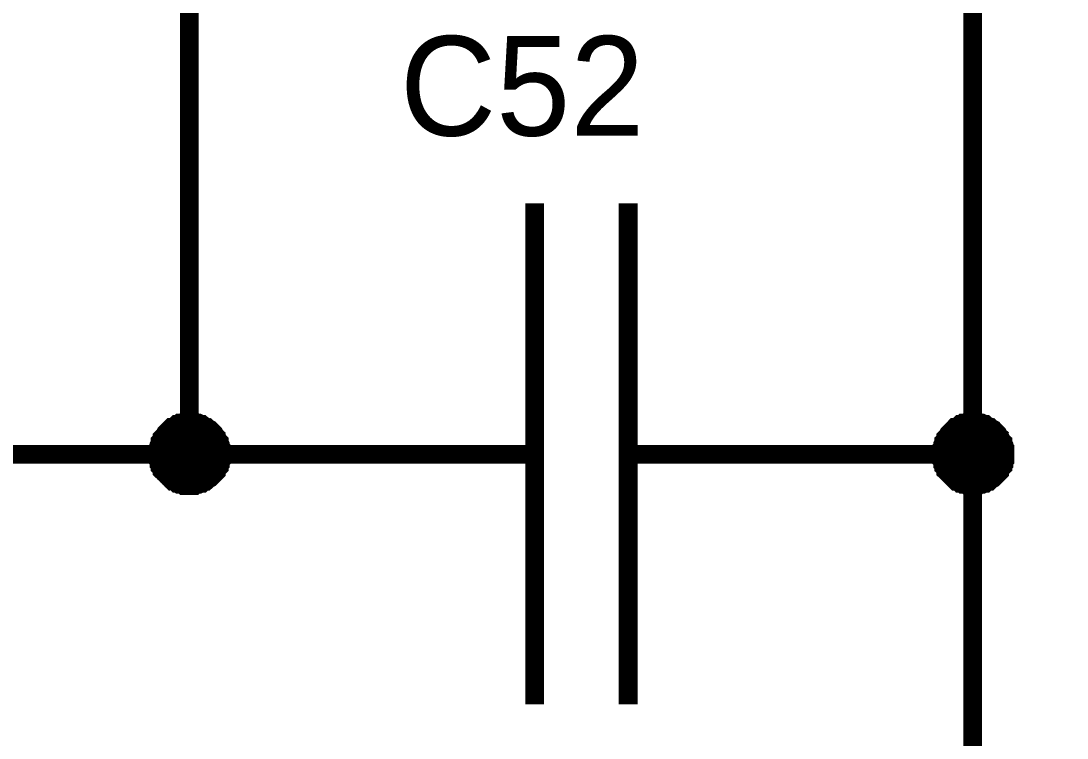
# Model space of a CAD drawing. Header units: millimetres. Extents: x 0 to 420, y 0 to 297.
# Drawn here: x 214.81 to 231.5, y 137.96 to 149.4 of the extents above; entities that cross this region are included whole.
import ezdxf

# ---------------------------------------------------------------- set-up
doc = ezdxf.new("R2010")
doc.units = ezdxf.units.MM
doc.layers.add('Sheet', color=255, linetype='Continuous')

msp = doc.modelspace()

# ---------------------------------------------------------------- linework, layer by layer
at = {"layer": 'Sheet'}
for points, const_width in [([(200.02, 142.489), (217.498, 142.489), (217.498, 157.491), (212.499, 157.491)], 0.3), ([(232.493, 154.991), (229.994, 154.991), (229.994, 142.489), (227.494, 142.489)], 0.3), ([(223.009, 138.498), (223.009, 146.496)], 0.3), ([(224.499, 138.498), (224.499, 146.496)], 0.3), ([(217.001, 142.489), (217.001, 142.522), (217.001, 142.539), (217.001, 142.572), (217.018, 142.588), (217.018, 142.622), (217.018, 142.638), (217.034, 142.671), (217.034, 142.688), (217.051, 142.704), (217.067, 142.738), (217.067, 142.754), (217.084, 142.771), (217.1, 142.787), (217.117, 142.82), (217.134, 142.837), (217.15, 142.853), (217.167, 142.87), (217.183, 142.887), (217.2, 142.903), (217.216, 142.92), (217.233, 142.92), (217.266, 142.936), (217.282, 142.953), (217.299, 142.969), (217.332, 142.969), (217.349, 142.986), (217.365, 142.986), (217.398, 142.986), (217.415, 143.002), (217.448, 143.002), (217.465, 143.002), (217.498, 143.002)], 0.3), ([(217.001, 142.489), (217.001, 142.522), (217.001, 142.539), (217.001, 142.572), (217.018, 142.588), (217.018, 142.622), (217.018, 142.638), (217.034, 142.671), (217.034, 142.688), (217.051, 142.704), (217.067, 142.738), (217.067, 142.754), (217.084, 142.771), (217.1, 142.787), (217.117, 142.82), (217.134, 142.837), (217.15, 142.853), (217.167, 142.87), (217.183, 142.887), (217.2, 142.903), (217.216, 142.92), (217.233, 142.92), (217.266, 142.936), (217.282, 142.953), (217.299, 142.969), (217.332, 142.969), (217.349, 142.986), (217.365, 142.986), (217.398, 142.986), (217.415, 143.002), (217.448, 143.002), (217.465, 143.002), (217.498, 143.002)], 0.3), ([(217.001, 142.489), (217.001, 142.522), (217.001, 142.539), (217.001, 142.572), (217.018, 142.588), (217.018, 142.622), (217.018, 142.638), (217.034, 142.671), (217.034, 142.688), (217.051, 142.704), (217.067, 142.738), (217.067, 142.754), (217.084, 142.771), (217.1, 142.787), (217.117, 142.82), (217.134, 142.837), (217.15, 142.853), (217.167, 142.87), (217.183, 142.887), (217.2, 142.903), (217.216, 142.92), (217.233, 142.92), (217.266, 142.936), (217.282, 142.953), (217.299, 142.969), (217.332, 142.969), (217.349, 142.986), (217.365, 142.986), (217.398, 142.986), (217.415, 143.002), (217.448, 143.002), (217.465, 143.002), (217.498, 143.002)], 0.3), ([(217.001, 142.489), (217.001, 142.522), (217.001, 142.539), (217.001, 142.572), (217.018, 142.588), (217.018, 142.622), (217.018, 142.638), (217.034, 142.671), (217.034, 142.688), (217.051, 142.704), (217.067, 142.738), (217.067, 142.754), (217.084, 142.771), (217.1, 142.787), (217.117, 142.82), (217.134, 142.837), (217.15, 142.853), (217.167, 142.87), (217.183, 142.887), (217.2, 142.903), (217.216, 142.92), (217.233, 142.92), (217.266, 142.936), (217.282, 142.953), (217.299, 142.969), (217.332, 142.969), (217.349, 142.986), (217.365, 142.986), (217.398, 142.986), (217.415, 143.002), (217.448, 143.002), (217.465, 143.002), (217.498, 143.002)], 0.3), ([(217.001, 142.489), (217.001, 142.522), (217.001, 142.539), (217.001, 142.572), (217.018, 142.588), (217.018, 142.622), (217.018, 142.638), (217.034, 142.671), (217.034, 142.688), (217.051, 142.704), (217.067, 142.738), (217.067, 142.754), (217.084, 142.771), (217.1, 142.787), (217.117, 142.82), (217.134, 142.837), (217.15, 142.853), (217.167, 142.87), (217.183, 142.887), (217.2, 142.903), (217.216, 142.92), (217.233, 142.92), (217.266, 142.936), (217.282, 142.953), (217.299, 142.969), (217.332, 142.969), (217.349, 142.986), (217.365, 142.986), (217.398, 142.986), (217.415, 143.002), (217.448, 143.002), (217.465, 143.002), (217.498, 143.002)], 0.0991), ([(217.001, 142.489), (217.001, 142.522), (217.001, 142.539), (217.001, 142.572), (217.018, 142.588), (217.018, 142.622), (217.018, 142.638), (217.034, 142.671), (217.034, 142.688), (217.051, 142.704), (217.067, 142.738), (217.067, 142.754), (217.084, 142.771), (217.1, 142.787), (217.117, 142.82), (217.134, 142.837), (217.15, 142.853), (217.167, 142.87), (217.183, 142.887), (217.2, 142.903), (217.216, 142.92), (217.233, 142.92), (217.266, 142.936), (217.282, 142.953), (217.299, 142.969), (217.332, 142.969), (217.349, 142.986), (217.365, 142.986), (217.398, 142.986), (217.415, 143.002), (217.448, 143.002), (217.465, 143.002), (217.498, 143.002)], 0.0991), ([(217.001, 142.489), (217.001, 142.522), (217.001, 142.539), (217.001, 142.572), (217.018, 142.588), (217.018, 142.622), (217.018, 142.638), (217.034, 142.671), (217.034, 142.688), (217.051, 142.704), (217.067, 142.738), (217.067, 142.754), (217.084, 142.771), (217.1, 142.787), (217.117, 142.82), (217.134, 142.837), (217.15, 142.853), (217.167, 142.87), (217.183, 142.887), (217.2, 142.903), (217.216, 142.92), (217.233, 142.92), (217.266, 142.936), (217.282, 142.953), (217.299, 142.969), (217.332, 142.969), (217.349, 142.986), (217.365, 142.986), (217.398, 142.986), (217.415, 143.002), (217.448, 143.002), (217.465, 143.002), (217.498, 143.002)], 0.0991), ([(217.001, 142.489), (217.001, 142.522), (217.001, 142.539), (217.001, 142.572), (217.018, 142.588), (217.018, 142.622), (217.018, 142.638), (217.034, 142.671), (217.034, 142.688), (217.051, 142.704), (217.067, 142.738), (217.067, 142.754), (217.084, 142.771), (217.1, 142.787), (217.117, 142.82), (217.134, 142.837), (217.15, 142.853), (217.167, 142.87), (217.183, 142.887), (217.2, 142.903), (217.216, 142.92), (217.233, 142.92), (217.266, 142.936), (217.282, 142.953), (217.299, 142.969), (217.332, 142.969), (217.349, 142.986), (217.365, 142.986), (217.398, 142.986), (217.415, 143.002), (217.448, 143.002), (217.465, 143.002), (217.498, 143.002)], 0.0991), ([(217.498, 143.002), (217.498, 143.002)], 0.3), ([(217.498, 143.002), (217.531, 143.002), (217.547, 143.002), (217.58, 143.002), (217.597, 142.986), (217.63, 142.986), (217.647, 142.986), (217.68, 142.969), (217.696, 142.969), (217.713, 142.953), (217.746, 142.936), (217.762, 142.92), (217.779, 142.92), (217.796, 142.903), (217.829, 142.887), (217.845, 142.87), (217.862, 142.853), (217.878, 142.837), (217.895, 142.82), (217.911, 142.787), (217.928, 142.771), (217.928, 142.754), (217.945, 142.738), (217.961, 142.704), (217.978, 142.688), (217.978, 142.671), (217.994, 142.638), (217.994, 142.622), (217.994, 142.588), (218.011, 142.572), (218.011, 142.539), (218.011, 142.522), (218.011, 142.489)], 0.3), ([(217.498, 143.002), (217.498, 143.002)], 0.3), ([(217.498, 143.002), (217.531, 143.002), (217.547, 143.002), (217.58, 143.002), (217.597, 142.986), (217.63, 142.986), (217.647, 142.986), (217.68, 142.969), (217.696, 142.969), (217.713, 142.953), (217.746, 142.936), (217.762, 142.92), (217.779, 142.92), (217.796, 142.903), (217.829, 142.887), (217.845, 142.87), (217.862, 142.853), (217.878, 142.837), (217.895, 142.82), (217.911, 142.787), (217.928, 142.771), (217.928, 142.754), (217.945, 142.738), (217.961, 142.704), (217.978, 142.688), (217.978, 142.671), (217.994, 142.638), (217.994, 142.622), (217.994, 142.588), (218.011, 142.572), (218.011, 142.539), (218.011, 142.522), (218.011, 142.489)], 0.3), ([(217.498, 143.002), (217.498, 143.002)], 0.3), ([(217.498, 143.002), (217.531, 143.002), (217.547, 143.002), (217.58, 143.002), (217.597, 142.986), (217.63, 142.986), (217.647, 142.986), (217.68, 142.969), (217.696, 142.969), (217.713, 142.953), (217.746, 142.936), (217.762, 142.92), (217.779, 142.92), (217.796, 142.903), (217.829, 142.887), (217.845, 142.87), (217.862, 142.853), (217.878, 142.837), (217.895, 142.82), (217.911, 142.787), (217.928, 142.771), (217.928, 142.754), (217.945, 142.738), (217.961, 142.704), (217.978, 142.688), (217.978, 142.671), (217.994, 142.638), (217.994, 142.622), (217.994, 142.588), (218.011, 142.572), (218.011, 142.539), (218.011, 142.522), (218.011, 142.489)], 0.3), ([(217.498, 143.002), (217.498, 143.002)], 0.3), ([(217.498, 143.002), (217.531, 143.002), (217.547, 143.002), (217.58, 143.002), (217.597, 142.986), (217.63, 142.986), (217.647, 142.986), (217.68, 142.969), (217.696, 142.969), (217.713, 142.953), (217.746, 142.936), (217.762, 142.92), (217.779, 142.92), (217.796, 142.903), (217.829, 142.887), (217.845, 142.87), (217.862, 142.853), (217.878, 142.837), (217.895, 142.82), (217.911, 142.787), (217.928, 142.771), (217.928, 142.754), (217.945, 142.738), (217.961, 142.704), (217.978, 142.688), (217.978, 142.671), (217.994, 142.638), (217.994, 142.622), (217.994, 142.588), (218.011, 142.572), (218.011, 142.539), (218.011, 142.522), (218.011, 142.489)], 0.3), ([(217.498, 143.002), (217.498, 143.002)], 0.0991), ([(217.498, 143.002), (217.531, 143.002), (217.547, 143.002), (217.58, 143.002), (217.597, 142.986), (217.63, 142.986), (217.647, 142.986), (217.68, 142.969), (217.696, 142.969), (217.713, 142.953), (217.746, 142.936), (217.762, 142.92), (217.779, 142.92), (217.796, 142.903), (217.829, 142.887), (217.845, 142.87), (217.862, 142.853), (217.878, 142.837), (217.895, 142.82), (217.911, 142.787), (217.928, 142.771), (217.928, 142.754), (217.945, 142.738), (217.961, 142.704), (217.978, 142.688), (217.978, 142.671), (217.994, 142.638), (217.994, 142.622), (217.994, 142.588), (218.011, 142.572), (218.011, 142.539), (218.011, 142.522), (218.011, 142.489)], 0.0991), ([(217.498, 143.002), (217.498, 143.002)], 0.0991), ([(217.498, 143.002), (217.531, 143.002), (217.547, 143.002), (217.58, 143.002), (217.597, 142.986), (217.63, 142.986), (217.647, 142.986), (217.68, 142.969), (217.696, 142.969), (217.713, 142.953), (217.746, 142.936), (217.762, 142.92), (217.779, 142.92), (217.796, 142.903), (217.829, 142.887), (217.845, 142.87), (217.862, 142.853), (217.878, 142.837), (217.895, 142.82), (217.911, 142.787), (217.928, 142.771), (217.928, 142.754), (217.945, 142.738), (217.961, 142.704), (217.978, 142.688), (217.978, 142.671), (217.994, 142.638), (217.994, 142.622), (217.994, 142.588), (218.011, 142.572), (218.011, 142.539), (218.011, 142.522), (218.011, 142.489)], 0.0991), ([(217.498, 143.002), (217.498, 143.002)], 0.0991), ([(217.498, 143.002), (217.531, 143.002), (217.547, 143.002), (217.58, 143.002), (217.597, 142.986), (217.63, 142.986), (217.647, 142.986), (217.68, 142.969), (217.696, 142.969), (217.713, 142.953), (217.746, 142.936), (217.762, 142.92), (217.779, 142.92), (217.796, 142.903), (217.829, 142.887), (217.845, 142.87), (217.862, 142.853), (217.878, 142.837), (217.895, 142.82), (217.911, 142.787), (217.928, 142.771), (217.928, 142.754), (217.945, 142.738), (217.961, 142.704), (217.978, 142.688), (217.978, 142.671), (217.994, 142.638), (217.994, 142.622), (217.994, 142.588), (218.011, 142.572), (218.011, 142.539), (218.011, 142.522), (218.011, 142.489)], 0.0991), ([(217.498, 143.002), (217.498, 143.002)], 0.0991), ([(217.498, 143.002), (217.531, 143.002), (217.547, 143.002), (217.58, 143.002), (217.597, 142.986), (217.63, 142.986), (217.647, 142.986), (217.68, 142.969), (217.696, 142.969), (217.713, 142.953), (217.746, 142.936), (217.762, 142.92), (217.779, 142.92), (217.796, 142.903), (217.829, 142.887), (217.845, 142.87), (217.862, 142.853), (217.878, 142.837), (217.895, 142.82), (217.911, 142.787), (217.928, 142.771), (217.928, 142.754), (217.945, 142.738), (217.961, 142.704), (217.978, 142.688), (217.978, 142.671), (217.994, 142.638), (217.994, 142.622), (217.994, 142.588), (218.011, 142.572), (218.011, 142.539), (218.011, 142.522), (218.011, 142.489)], 0.0991), ([(229.497, 142.489), (229.497, 142.522), (229.497, 142.539), (229.497, 142.572), (229.514, 142.588), (229.514, 142.622), (229.514, 142.638), (229.53, 142.671), (229.53, 142.688), (229.547, 142.704), (229.563, 142.738), (229.563, 142.754), (229.58, 142.771), (229.596, 142.787), (229.613, 142.82), (229.63, 142.837), (229.646, 142.853), (229.663, 142.87), (229.679, 142.887), (229.696, 142.903), (229.712, 142.92), (229.729, 142.92), (229.762, 142.936), (229.779, 142.953), (229.795, 142.969), (229.828, 142.969), (229.845, 142.986), (229.861, 142.986), (229.894, 142.986), (229.911, 143.002), (229.944, 143.002), (229.961, 143.002), (229.994, 143.002)], 0.3), ([(229.497, 142.489), (229.497, 142.522), (229.497, 142.539), (229.497, 142.572), (229.514, 142.588), (229.514, 142.622), (229.514, 142.638), (229.53, 142.671), (229.53, 142.688), (229.547, 142.704), (229.563, 142.738), (229.563, 142.754), (229.58, 142.771), (229.596, 142.787), (229.613, 142.82), (229.63, 142.837), (229.646, 142.853), (229.663, 142.87), (229.679, 142.887), (229.696, 142.903), (229.712, 142.92), (229.729, 142.92), (229.762, 142.936), (229.779, 142.953), (229.795, 142.969), (229.828, 142.969), (229.845, 142.986), (229.861, 142.986), (229.894, 142.986), (229.911, 143.002), (229.944, 143.002), (229.961, 143.002), (229.994, 143.002)], 0.3), ([(229.497, 142.489), (229.497, 142.522), (229.497, 142.539), (229.497, 142.572), (229.514, 142.588), (229.514, 142.622), (229.514, 142.638), (229.53, 142.671), (229.53, 142.688), (229.547, 142.704), (229.563, 142.738), (229.563, 142.754), (229.58, 142.771), (229.596, 142.787), (229.613, 142.82), (229.63, 142.837), (229.646, 142.853), (229.663, 142.87), (229.679, 142.887), (229.696, 142.903), (229.712, 142.92), (229.729, 142.92), (229.762, 142.936), (229.779, 142.953), (229.795, 142.969), (229.828, 142.969), (229.845, 142.986), (229.861, 142.986), (229.894, 142.986), (229.911, 143.002), (229.944, 143.002), (229.961, 143.002), (229.994, 143.002)], 0.3), ([(229.497, 142.489), (229.497, 142.522), (229.497, 142.539), (229.497, 142.572), (229.514, 142.588), (229.514, 142.622), (229.514, 142.638), (229.53, 142.671), (229.53, 142.688), (229.547, 142.704), (229.563, 142.738), (229.563, 142.754), (229.58, 142.771), (229.596, 142.787), (229.613, 142.82), (229.63, 142.837), (229.646, 142.853), (229.663, 142.87), (229.679, 142.887), (229.696, 142.903), (229.712, 142.92), (229.729, 142.92), (229.762, 142.936), (229.779, 142.953), (229.795, 142.969), (229.828, 142.969), (229.845, 142.986), (229.861, 142.986), (229.894, 142.986), (229.911, 143.002), (229.944, 143.002), (229.961, 143.002), (229.994, 143.002)], 0.3), ([(229.497, 142.489), (229.497, 142.522), (229.497, 142.539), (229.497, 142.572), (229.514, 142.588), (229.514, 142.622), (229.514, 142.638), (229.53, 142.671), (229.53, 142.688), (229.547, 142.704), (229.563, 142.738), (229.563, 142.754), (229.58, 142.771), (229.596, 142.787), (229.613, 142.82), (229.63, 142.837), (229.646, 142.853), (229.663, 142.87), (229.679, 142.887), (229.696, 142.903), (229.712, 142.92), (229.729, 142.92), (229.762, 142.936), (229.779, 142.953), (229.795, 142.969), (229.828, 142.969), (229.845, 142.986), (229.861, 142.986), (229.894, 142.986), (229.911, 143.002), (229.944, 143.002), (229.961, 143.002), (229.994, 143.002)], 0.0991), ([(229.497, 142.489), (229.497, 142.522), (229.497, 142.539), (229.497, 142.572), (229.514, 142.588), (229.514, 142.622), (229.514, 142.638), (229.53, 142.671), (229.53, 142.688), (229.547, 142.704), (229.563, 142.738), (229.563, 142.754), (229.58, 142.771), (229.596, 142.787), (229.613, 142.82), (229.63, 142.837), (229.646, 142.853), (229.663, 142.87), (229.679, 142.887), (229.696, 142.903), (229.712, 142.92), (229.729, 142.92), (229.762, 142.936), (229.779, 142.953), (229.795, 142.969), (229.828, 142.969), (229.845, 142.986), (229.861, 142.986), (229.894, 142.986), (229.911, 143.002), (229.944, 143.002), (229.961, 143.002), (229.994, 143.002)], 0.0991), ([(229.497, 142.489), (229.497, 142.522), (229.497, 142.539), (229.497, 142.572), (229.514, 142.588), (229.514, 142.622), (229.514, 142.638), (229.53, 142.671), (229.53, 142.688), (229.547, 142.704), (229.563, 142.738), (229.563, 142.754), (229.58, 142.771), (229.596, 142.787), (229.613, 142.82), (229.63, 142.837), (229.646, 142.853), (229.663, 142.87), (229.679, 142.887), (229.696, 142.903), (229.712, 142.92), (229.729, 142.92), (229.762, 142.936), (229.779, 142.953), (229.795, 142.969), (229.828, 142.969), (229.845, 142.986), (229.861, 142.986), (229.894, 142.986), (229.911, 143.002), (229.944, 143.002), (229.961, 143.002), (229.994, 143.002)], 0.0991), ([(229.497, 142.489), (229.497, 142.522), (229.497, 142.539), (229.497, 142.572), (229.514, 142.588), (229.514, 142.622), (229.514, 142.638), (229.53, 142.671), (229.53, 142.688), (229.547, 142.704), (229.563, 142.738), (229.563, 142.754), (229.58, 142.771), (229.596, 142.787), (229.613, 142.82), (229.63, 142.837), (229.646, 142.853), (229.663, 142.87), (229.679, 142.887), (229.696, 142.903), (229.712, 142.92), (229.729, 142.92), (229.762, 142.936), (229.779, 142.953), (229.795, 142.969), (229.828, 142.969), (229.845, 142.986), (229.861, 142.986), (229.894, 142.986), (229.911, 143.002), (229.944, 143.002), (229.961, 143.002), (229.994, 143.002)], 0.0991), ([(229.994, 143.002), (229.994, 143.002)], 0.3), ([(229.994, 143.002), (230.027, 143.002), (230.043, 143.002), (230.076, 143.002), (230.093, 142.986), (230.126, 142.986), (230.143, 142.986), (230.176, 142.969), (230.192, 142.969), (230.209, 142.953), (230.242, 142.936), (230.259, 142.92), (230.275, 142.92), (230.292, 142.903), (230.325, 142.887), (230.341, 142.87), (230.358, 142.853), (230.374, 142.837), (230.391, 142.82), (230.407, 142.787), (230.424, 142.771), (230.424, 142.754), (230.441, 142.738), (230.457, 142.704), (230.474, 142.688), (230.474, 142.671), (230.49, 142.638), (230.49, 142.622), (230.49, 142.588), (230.507, 142.572), (230.507, 142.539), (230.507, 142.522), (230.507, 142.489)], 0.3), ([(229.994, 143.002), (229.994, 143.002)], 0.3), ([(229.994, 143.002), (230.027, 143.002), (230.043, 143.002), (230.076, 143.002), (230.093, 142.986), (230.126, 142.986), (230.143, 142.986), (230.176, 142.969), (230.192, 142.969), (230.209, 142.953), (230.242, 142.936), (230.259, 142.92), (230.275, 142.92), (230.292, 142.903), (230.325, 142.887), (230.341, 142.87), (230.358, 142.853), (230.374, 142.837), (230.391, 142.82), (230.407, 142.787), (230.424, 142.771), (230.424, 142.754), (230.441, 142.738), (230.457, 142.704), (230.474, 142.688), (230.474, 142.671), (230.49, 142.638), (230.49, 142.622), (230.49, 142.588), (230.507, 142.572), (230.507, 142.539), (230.507, 142.522), (230.507, 142.489)], 0.3), ([(229.994, 143.002), (229.994, 143.002)], 0.3), ([(229.994, 143.002), (230.027, 143.002), (230.043, 143.002), (230.076, 143.002), (230.093, 142.986), (230.126, 142.986), (230.143, 142.986), (230.176, 142.969), (230.192, 142.969), (230.209, 142.953), (230.242, 142.936), (230.259, 142.92), (230.275, 142.92), (230.292, 142.903), (230.325, 142.887), (230.341, 142.87), (230.358, 142.853), (230.374, 142.837), (230.391, 142.82), (230.407, 142.787), (230.424, 142.771), (230.424, 142.754), (230.441, 142.738), (230.457, 142.704), (230.474, 142.688), (230.474, 142.671), (230.49, 142.638), (230.49, 142.622), (230.49, 142.588), (230.507, 142.572), (230.507, 142.539), (230.507, 142.522), (230.507, 142.489)], 0.3), ([(229.994, 143.002), (229.994, 143.002)], 0.3), ([(229.994, 143.002), (230.027, 143.002), (230.043, 143.002), (230.076, 143.002), (230.093, 142.986), (230.126, 142.986), (230.143, 142.986), (230.176, 142.969), (230.192, 142.969), (230.209, 142.953), (230.242, 142.936), (230.259, 142.92), (230.275, 142.92), (230.292, 142.903), (230.325, 142.887), (230.341, 142.87), (230.358, 142.853), (230.374, 142.837), (230.391, 142.82), (230.407, 142.787), (230.424, 142.771), (230.424, 142.754), (230.441, 142.738), (230.457, 142.704), (230.474, 142.688), (230.474, 142.671), (230.49, 142.638), (230.49, 142.622), (230.49, 142.588), (230.507, 142.572), (230.507, 142.539), (230.507, 142.522), (230.507, 142.489)], 0.3), ([(229.994, 143.002), (229.994, 143.002)], 0.0991), ([(229.994, 143.002), (230.027, 143.002), (230.043, 143.002), (230.076, 143.002), (230.093, 142.986), (230.126, 142.986), (230.143, 142.986), (230.176, 142.969), (230.192, 142.969), (230.209, 142.953), (230.242, 142.936), (230.259, 142.92), (230.275, 142.92), (230.292, 142.903), (230.325, 142.887), (230.341, 142.87), (230.358, 142.853), (230.374, 142.837), (230.391, 142.82), (230.407, 142.787), (230.424, 142.771), (230.424, 142.754), (230.441, 142.738), (230.457, 142.704), (230.474, 142.688), (230.474, 142.671), (230.49, 142.638), (230.49, 142.622), (230.49, 142.588), (230.507, 142.572), (230.507, 142.539), (230.507, 142.522), (230.507, 142.489)], 0.0991), ([(229.994, 143.002), (229.994, 143.002)], 0.0991), ([(229.994, 143.002), (230.027, 143.002), (230.043, 143.002), (230.076, 143.002), (230.093, 142.986), (230.126, 142.986), (230.143, 142.986), (230.176, 142.969), (230.192, 142.969), (230.209, 142.953), (230.242, 142.936), (230.259, 142.92), (230.275, 142.92), (230.292, 142.903), (230.325, 142.887), (230.341, 142.87), (230.358, 142.853), (230.374, 142.837), (230.391, 142.82), (230.407, 142.787), (230.424, 142.771), (230.424, 142.754), (230.441, 142.738), (230.457, 142.704), (230.474, 142.688), (230.474, 142.671), (230.49, 142.638), (230.49, 142.622), (230.49, 142.588), (230.507, 142.572), (230.507, 142.539), (230.507, 142.522), (230.507, 142.489)], 0.0991), ([(229.994, 143.002), (229.994, 143.002)], 0.0991), ([(229.994, 143.002), (230.027, 143.002), (230.043, 143.002), (230.076, 143.002), (230.093, 142.986), (230.126, 142.986), (230.143, 142.986), (230.176, 142.969), (230.192, 142.969), (230.209, 142.953), (230.242, 142.936), (230.259, 142.92), (230.275, 142.92), (230.292, 142.903), (230.325, 142.887), (230.341, 142.87), (230.358, 142.853), (230.374, 142.837), (230.391, 142.82), (230.407, 142.787), (230.424, 142.771), (230.424, 142.754), (230.441, 142.738), (230.457, 142.704), (230.474, 142.688), (230.474, 142.671), (230.49, 142.638), (230.49, 142.622), (230.49, 142.588), (230.507, 142.572), (230.507, 142.539), (230.507, 142.522), (230.507, 142.489)], 0.0991), ([(229.994, 143.002), (229.994, 143.002)], 0.0991), ([(229.994, 143.002), (230.027, 143.002), (230.043, 143.002), (230.076, 143.002), (230.093, 142.986), (230.126, 142.986), (230.143, 142.986), (230.176, 142.969), (230.192, 142.969), (230.209, 142.953), (230.242, 142.936), (230.259, 142.92), (230.275, 142.92), (230.292, 142.903), (230.325, 142.887), (230.341, 142.87), (230.358, 142.853), (230.374, 142.837), (230.391, 142.82), (230.407, 142.787), (230.424, 142.771), (230.424, 142.754), (230.441, 142.738), (230.457, 142.704), (230.474, 142.688), (230.474, 142.671), (230.49, 142.638), (230.49, 142.622), (230.49, 142.588), (230.507, 142.572), (230.507, 142.539), (230.507, 142.522), (230.507, 142.489)], 0.0991), ([(217.498, 141.992), (217.465, 141.992), (217.448, 141.992), (217.415, 141.992), (217.398, 142.009), (217.365, 142.009), (217.349, 142.009), (217.332, 142.025), (217.299, 142.025), (217.282, 142.042), (217.266, 142.059), (217.233, 142.059), (217.216, 142.075), (217.2, 142.092), (217.183, 142.108), (217.167, 142.125), (217.15, 142.141), (217.134, 142.158), (217.117, 142.175), (217.1, 142.191), (217.084, 142.208), (217.067, 142.224), (217.067, 142.257), (217.051, 142.274), (217.034, 142.29), (217.034, 142.324), (217.018, 142.34), (217.018, 142.357), (217.018, 142.39), (217.001, 142.406), (217.001, 142.439), (217.001, 142.456), (217.001, 142.489)], 0.3), ([(217.001, 142.489), (217.001, 142.489)], 0.3), ([(217.498, 141.992), (217.465, 141.992), (217.448, 141.992), (217.415, 141.992), (217.398, 142.009), (217.365, 142.009), (217.349, 142.009), (217.332, 142.025), (217.299, 142.025), (217.282, 142.042), (217.266, 142.059), (217.233, 142.059), (217.216, 142.075), (217.2, 142.092), (217.183, 142.108), (217.167, 142.125), (217.15, 142.141), (217.134, 142.158), (217.117, 142.175), (217.1, 142.191), (217.084, 142.208), (217.067, 142.224), (217.067, 142.257), (217.051, 142.274), (217.034, 142.29), (217.034, 142.324), (217.018, 142.34), (217.018, 142.357), (217.018, 142.39), (217.001, 142.406), (217.001, 142.439), (217.001, 142.456), (217.001, 142.489)], 0.3), ([(217.001, 142.489), (217.001, 142.489)], 0.3), ([(217.498, 141.992), (217.465, 141.992), (217.448, 141.992), (217.415, 141.992), (217.398, 142.009), (217.365, 142.009), (217.349, 142.009), (217.332, 142.025), (217.299, 142.025), (217.282, 142.042), (217.266, 142.059), (217.233, 142.059), (217.216, 142.075), (217.2, 142.092), (217.183, 142.108), (217.167, 142.125), (217.15, 142.141), (217.134, 142.158), (217.117, 142.175), (217.1, 142.191), (217.084, 142.208), (217.067, 142.224), (217.067, 142.257), (217.051, 142.274), (217.034, 142.29), (217.034, 142.324), (217.018, 142.34), (217.018, 142.357), (217.018, 142.39), (217.001, 142.406), (217.001, 142.439), (217.001, 142.456), (217.001, 142.489)], 0.3), ([(217.001, 142.489), (217.001, 142.489)], 0.3), ([(217.498, 141.992), (217.465, 141.992), (217.448, 141.992), (217.415, 141.992), (217.398, 142.009), (217.365, 142.009), (217.349, 142.009), (217.332, 142.025), (217.299, 142.025), (217.282, 142.042), (217.266, 142.059), (217.233, 142.059), (217.216, 142.075), (217.2, 142.092), (217.183, 142.108), (217.167, 142.125), (217.15, 142.141), (217.134, 142.158), (217.117, 142.175), (217.1, 142.191), (217.084, 142.208), (217.067, 142.224), (217.067, 142.257), (217.051, 142.274), (217.034, 142.29), (217.034, 142.324), (217.018, 142.34), (217.018, 142.357), (217.018, 142.39), (217.001, 142.406), (217.001, 142.439), (217.001, 142.456), (217.001, 142.489)], 0.3), ([(217.001, 142.489), (217.001, 142.489)], 0.3), ([(217.498, 141.992), (217.465, 141.992), (217.448, 141.992), (217.415, 141.992), (217.398, 142.009), (217.365, 142.009), (217.349, 142.009), (217.332, 142.025), (217.299, 142.025), (217.282, 142.042), (217.266, 142.059), (217.233, 142.059), (217.216, 142.075), (217.2, 142.092), (217.183, 142.108), (217.167, 142.125), (217.15, 142.141), (217.134, 142.158), (217.117, 142.175), (217.1, 142.191), (217.084, 142.208), (217.067, 142.224), (217.067, 142.257), (217.051, 142.274), (217.034, 142.29), (217.034, 142.324), (217.018, 142.34), (217.018, 142.357), (217.018, 142.39), (217.001, 142.406), (217.001, 142.439), (217.001, 142.456), (217.001, 142.489)], 0.0991), ([(217.001, 142.489), (217.001, 142.489)], 0.0991), ([(217.498, 141.992), (217.465, 141.992), (217.448, 141.992), (217.415, 141.992), (217.398, 142.009), (217.365, 142.009), (217.349, 142.009), (217.332, 142.025), (217.299, 142.025), (217.282, 142.042), (217.266, 142.059), (217.233, 142.059), (217.216, 142.075), (217.2, 142.092), (217.183, 142.108), (217.167, 142.125), (217.15, 142.141), (217.134, 142.158), (217.117, 142.175), (217.1, 142.191), (217.084, 142.208), (217.067, 142.224), (217.067, 142.257), (217.051, 142.274), (217.034, 142.29), (217.034, 142.324), (217.018, 142.34), (217.018, 142.357), (217.018, 142.39), (217.001, 142.406), (217.001, 142.439), (217.001, 142.456), (217.001, 142.489)], 0.0991), ([(217.001, 142.489), (217.001, 142.489)], 0.0991), ([(217.498, 141.992), (217.465, 141.992), (217.448, 141.992), (217.415, 141.992), (217.398, 142.009), (217.365, 142.009), (217.349, 142.009), (217.332, 142.025), (217.299, 142.025), (217.282, 142.042), (217.266, 142.059), (217.233, 142.059), (217.216, 142.075), (217.2, 142.092), (217.183, 142.108), (217.167, 142.125), (217.15, 142.141), (217.134, 142.158), (217.117, 142.175), (217.1, 142.191), (217.084, 142.208), (217.067, 142.224), (217.067, 142.257), (217.051, 142.274), (217.034, 142.29), (217.034, 142.324), (217.018, 142.34), (217.018, 142.357), (217.018, 142.39), (217.001, 142.406), (217.001, 142.439), (217.001, 142.456), (217.001, 142.489)], 0.0991), ([(217.001, 142.489), (217.001, 142.489)], 0.0991), ([(217.498, 141.992), (217.465, 141.992), (217.448, 141.992), (217.415, 141.992), (217.398, 142.009), (217.365, 142.009), (217.349, 142.009), (217.332, 142.025), (217.299, 142.025), (217.282, 142.042), (217.266, 142.059), (217.233, 142.059), (217.216, 142.075), (217.2, 142.092), (217.183, 142.108), (217.167, 142.125), (217.15, 142.141), (217.134, 142.158), (217.117, 142.175), (217.1, 142.191), (217.084, 142.208), (217.067, 142.224), (217.067, 142.257), (217.051, 142.274), (217.034, 142.29), (217.034, 142.324), (217.018, 142.34), (217.018, 142.357), (217.018, 142.39), (217.001, 142.406), (217.001, 142.439), (217.001, 142.456), (217.001, 142.489)], 0.0991), ([(217.001, 142.489), (217.001, 142.489)], 0.0991), ([(218.011, 142.489), (218.011, 142.456), (218.011, 142.439), (218.011, 142.406), (217.994, 142.39), (217.994, 142.357), (217.994, 142.34), (217.978, 142.324), (217.978, 142.29), (217.961, 142.274), (217.945, 142.257), (217.928, 142.224), (217.928, 142.208), (217.911, 142.191), (217.895, 142.175), (217.878, 142.158), (217.862, 142.141), (217.845, 142.125), (217.829, 142.108), (217.796, 142.092), (217.779, 142.075), (217.762, 142.059), (217.746, 142.059), (217.713, 142.042), (217.696, 142.025), (217.68, 142.025), (217.647, 142.009), (217.63, 142.009), (217.597, 142.009), (217.58, 141.992), (217.547, 141.992), (217.531, 141.992), (217.498, 141.992)], 0.3), ([(217.498, 142.489), (219.997, 142.489)], 0.3), ([(218.011, 142.489), (218.011, 142.456), (218.011, 142.439), (218.011, 142.406), (217.994, 142.39), (217.994, 142.357), (217.994, 142.34), (217.978, 142.324), (217.978, 142.29), (217.961, 142.274), (217.945, 142.257), (217.928, 142.224), (217.928, 142.208), (217.911, 142.191), (217.895, 142.175), (217.878, 142.158), (217.862, 142.141), (217.845, 142.125), (217.829, 142.108), (217.796, 142.092), (217.779, 142.075), (217.762, 142.059), (217.746, 142.059), (217.713, 142.042), (217.696, 142.025), (217.68, 142.025), (217.647, 142.009), (217.63, 142.009), (217.597, 142.009), (217.58, 141.992), (217.547, 141.992), (217.531, 141.992), (217.498, 141.992)], 0.3), ([(218.011, 142.489), (218.011, 142.456), (218.011, 142.439), (218.011, 142.406), (217.994, 142.39), (217.994, 142.357), (217.994, 142.34), (217.978, 142.324), (217.978, 142.29), (217.961, 142.274), (217.945, 142.257), (217.928, 142.224), (217.928, 142.208), (217.911, 142.191), (217.895, 142.175), (217.878, 142.158), (217.862, 142.141), (217.845, 142.125), (217.829, 142.108), (217.796, 142.092), (217.779, 142.075), (217.762, 142.059), (217.746, 142.059), (217.713, 142.042), (217.696, 142.025), (217.68, 142.025), (217.647, 142.009), (217.63, 142.009), (217.597, 142.009), (217.58, 141.992), (217.547, 141.992), (217.531, 141.992), (217.498, 141.992)], 0.3), ([(218.011, 142.489), (218.011, 142.456), (218.011, 142.439), (218.011, 142.406), (217.994, 142.39), (217.994, 142.357), (217.994, 142.34), (217.978, 142.324), (217.978, 142.29), (217.961, 142.274), (217.945, 142.257), (217.928, 142.224), (217.928, 142.208), (217.911, 142.191), (217.895, 142.175), (217.878, 142.158), (217.862, 142.141), (217.845, 142.125), (217.829, 142.108), (217.796, 142.092), (217.779, 142.075), (217.762, 142.059), (217.746, 142.059), (217.713, 142.042), (217.696, 142.025), (217.68, 142.025), (217.647, 142.009), (217.63, 142.009), (217.597, 142.009), (217.58, 141.992), (217.547, 141.992), (217.531, 141.992), (217.498, 141.992)], 0.3), ([(218.011, 142.489), (218.011, 142.456), (218.011, 142.439), (218.011, 142.406), (217.994, 142.39), (217.994, 142.357), (217.994, 142.34), (217.978, 142.324), (217.978, 142.29), (217.961, 142.274), (217.945, 142.257), (217.928, 142.224), (217.928, 142.208), (217.911, 142.191), (217.895, 142.175), (217.878, 142.158), (217.862, 142.141), (217.845, 142.125), (217.829, 142.108), (217.796, 142.092), (217.779, 142.075), (217.762, 142.059), (217.746, 142.059), (217.713, 142.042), (217.696, 142.025), (217.68, 142.025), (217.647, 142.009), (217.63, 142.009), (217.597, 142.009), (217.58, 141.992), (217.547, 141.992), (217.531, 141.992), (217.498, 141.992)], 0.0991), ([(218.011, 142.489), (218.011, 142.456), (218.011, 142.439), (218.011, 142.406), (217.994, 142.39), (217.994, 142.357), (217.994, 142.34), (217.978, 142.324), (217.978, 142.29), (217.961, 142.274), (217.945, 142.257), (217.928, 142.224), (217.928, 142.208), (217.911, 142.191), (217.895, 142.175), (217.878, 142.158), (217.862, 142.141), (217.845, 142.125), (217.829, 142.108), (217.796, 142.092), (217.779, 142.075), (217.762, 142.059), (217.746, 142.059), (217.713, 142.042), (217.696, 142.025), (217.68, 142.025), (217.647, 142.009), (217.63, 142.009), (217.597, 142.009), (217.58, 141.992), (217.547, 141.992), (217.531, 141.992), (217.498, 141.992)], 0.0991), ([(218.011, 142.489), (218.011, 142.456), (218.011, 142.439), (218.011, 142.406), (217.994, 142.39), (217.994, 142.357), (217.994, 142.34), (217.978, 142.324), (217.978, 142.29), (217.961, 142.274), (217.945, 142.257), (217.928, 142.224), (217.928, 142.208), (217.911, 142.191), (217.895, 142.175), (217.878, 142.158), (217.862, 142.141), (217.845, 142.125), (217.829, 142.108), (217.796, 142.092), (217.779, 142.075), (217.762, 142.059), (217.746, 142.059), (217.713, 142.042), (217.696, 142.025), (217.68, 142.025), (217.647, 142.009), (217.63, 142.009), (217.597, 142.009), (217.58, 141.992), (217.547, 141.992), (217.531, 141.992), (217.498, 141.992)], 0.0991), ([(218.011, 142.489), (218.011, 142.456), (218.011, 142.439), (218.011, 142.406), (217.994, 142.39), (217.994, 142.357), (217.994, 142.34), (217.978, 142.324), (217.978, 142.29), (217.961, 142.274), (217.945, 142.257), (217.928, 142.224), (217.928, 142.208), (217.911, 142.191), (217.895, 142.175), (217.878, 142.158), (217.862, 142.141), (217.845, 142.125), (217.829, 142.108), (217.796, 142.092), (217.779, 142.075), (217.762, 142.059), (217.746, 142.059), (217.713, 142.042), (217.696, 142.025), (217.68, 142.025), (217.647, 142.009), (217.63, 142.009), (217.597, 142.009), (217.58, 141.992), (217.547, 141.992), (217.531, 141.992), (217.498, 141.992)], 0.0991), ([(218.011, 142.489), (218.011, 142.489), (218.011, 142.489), (218.011, 142.489), (218.011, 142.489), (218.011, 142.489), (218.011, 142.489), (218.011, 142.489), (218.011, 142.489), (218.011, 142.489), (218.011, 142.489), (218.011, 142.489), (218.011, 142.489), (218.011, 142.489), (218.011, 142.489), (218.011, 142.489), (218.011, 142.489), (218.011, 142.489), (218.011, 142.489), (218.011, 142.489), (218.011, 142.489), (218.011, 142.489), (218.011, 142.489), (218.011, 142.489), (218.011, 142.489), (218.011, 142.489), (218.011, 142.489), (218.011, 142.489), (218.011, 142.489), (218.011, 142.489), (218.011, 142.489), (218.011, 142.489), (218.011, 142.489)], 0.3), ([(218.011, 142.489), (218.011, 142.489)], 0.3), ([(218.011, 142.489), (218.011, 142.489), (218.011, 142.489), (218.011, 142.489), (218.011, 142.489), (218.011, 142.489), (218.011, 142.489), (218.011, 142.489), (218.011, 142.489), (218.011, 142.489), (218.011, 142.489), (218.011, 142.489), (218.011, 142.489), (218.011, 142.489), (218.011, 142.489), (218.011, 142.489), (218.011, 142.489), (218.011, 142.489), (218.011, 142.489), (218.011, 142.489), (218.011, 142.489), (218.011, 142.489), (218.011, 142.489), (218.011, 142.489), (218.011, 142.489), (218.011, 142.489), (218.011, 142.489), (218.011, 142.489), (218.011, 142.489), (218.011, 142.489), (218.011, 142.489), (218.011, 142.489), (218.011, 142.489)], 0.3), ([(218.011, 142.489), (218.011, 142.489)], 0.3), ([(218.011, 142.489), (218.011, 142.489), (218.011, 142.489), (218.011, 142.489), (218.011, 142.489), (218.011, 142.489), (218.011, 142.489), (218.011, 142.489), (218.011, 142.489), (218.011, 142.489), (218.011, 142.489), (218.011, 142.489), (218.011, 142.489), (218.011, 142.489), (218.011, 142.489), (218.011, 142.489), (218.011, 142.489), (218.011, 142.489), (218.011, 142.489), (218.011, 142.489), (218.011, 142.489), (218.011, 142.489), (218.011, 142.489), (218.011, 142.489), (218.011, 142.489), (218.011, 142.489), (218.011, 142.489), (218.011, 142.489), (218.011, 142.489), (218.011, 142.489), (218.011, 142.489), (218.011, 142.489), (218.011, 142.489)], 0.3), ([(218.011, 142.489), (218.011, 142.489)], 0.3), ([(218.011, 142.489), (218.011, 142.489), (218.011, 142.489), (218.011, 142.489), (218.011, 142.489), (218.011, 142.489), (218.011, 142.489), (218.011, 142.489), (218.011, 142.489), (218.011, 142.489), (218.011, 142.489), (218.011, 142.489), (218.011, 142.489), (218.011, 142.489), (218.011, 142.489), (218.011, 142.489), (218.011, 142.489), (218.011, 142.489), (218.011, 142.489), (218.011, 142.489), (218.011, 142.489), (218.011, 142.489), (218.011, 142.489), (218.011, 142.489), (218.011, 142.489), (218.011, 142.489), (218.011, 142.489), (218.011, 142.489), (218.011, 142.489), (218.011, 142.489), (218.011, 142.489), (218.011, 142.489), (218.011, 142.489)], 0.3), ([(218.011, 142.489), (218.011, 142.489)], 0.3), ([(218.011, 142.489), (218.011, 142.489), (218.011, 142.489), (218.011, 142.489), (218.011, 142.489), (218.011, 142.489), (218.011, 142.489), (218.011, 142.489), (218.011, 142.489), (218.011, 142.489), (218.011, 142.489), (218.011, 142.489), (218.011, 142.489), (218.011, 142.489), (218.011, 142.489), (218.011, 142.489), (218.011, 142.489), (218.011, 142.489), (218.011, 142.489), (218.011, 142.489), (218.011, 142.489), (218.011, 142.489), (218.011, 142.489), (218.011, 142.489), (218.011, 142.489), (218.011, 142.489), (218.011, 142.489), (218.011, 142.489), (218.011, 142.489), (218.011, 142.489), (218.011, 142.489), (218.011, 142.489), (218.011, 142.489)], 0.0991), ([(218.011, 142.489), (218.011, 142.489)], 0.0991), ([(218.011, 142.489), (218.011, 142.489), (218.011, 142.489), (218.011, 142.489), (218.011, 142.489), (218.011, 142.489), (218.011, 142.489), (218.011, 142.489), (218.011, 142.489), (218.011, 142.489), (218.011, 142.489), (218.011, 142.489), (218.011, 142.489), (218.011, 142.489), (218.011, 142.489), (218.011, 142.489), (218.011, 142.489), (218.011, 142.489), (218.011, 142.489), (218.011, 142.489), (218.011, 142.489), (218.011, 142.489), (218.011, 142.489), (218.011, 142.489), (218.011, 142.489), (218.011, 142.489), (218.011, 142.489), (218.011, 142.489), (218.011, 142.489), (218.011, 142.489), (218.011, 142.489), (218.011, 142.489), (218.011, 142.489)], 0.0991), ([(218.011, 142.489), (218.011, 142.489)], 0.0991), ([(218.011, 142.489), (218.011, 142.489), (218.011, 142.489), (218.011, 142.489), (218.011, 142.489), (218.011, 142.489), (218.011, 142.489), (218.011, 142.489), (218.011, 142.489), (218.011, 142.489), (218.011, 142.489), (218.011, 142.489), (218.011, 142.489), (218.011, 142.489), (218.011, 142.489), (218.011, 142.489), (218.011, 142.489), (218.011, 142.489), (218.011, 142.489), (218.011, 142.489), (218.011, 142.489), (218.011, 142.489), (218.011, 142.489), (218.011, 142.489), (218.011, 142.489), (218.011, 142.489), (218.011, 142.489), (218.011, 142.489), (218.011, 142.489), (218.011, 142.489), (218.011, 142.489), (218.011, 142.489), (218.011, 142.489)], 0.0991), ([(218.011, 142.489), (218.011, 142.489)], 0.0991), ([(218.011, 142.489), (218.011, 142.489), (218.011, 142.489), (218.011, 142.489), (218.011, 142.489), (218.011, 142.489), (218.011, 142.489), (218.011, 142.489), (218.011, 142.489), (218.011, 142.489), (218.011, 142.489), (218.011, 142.489), (218.011, 142.489), (218.011, 142.489), (218.011, 142.489), (218.011, 142.489), (218.011, 142.489), (218.011, 142.489), (218.011, 142.489), (218.011, 142.489), (218.011, 142.489), (218.011, 142.489), (218.011, 142.489), (218.011, 142.489), (218.011, 142.489), (218.011, 142.489), (218.011, 142.489), (218.011, 142.489), (218.011, 142.489), (218.011, 142.489), (218.011, 142.489), (218.011, 142.489), (218.011, 142.489)], 0.0991), ([(218.011, 142.489), (218.011, 142.489)], 0.0991), ([(223.009, 142.489), (219.997, 142.489)], 0.3), ([(224.499, 142.489), (227.494, 142.489)], 0.3), ([(229.994, 141.992), (229.961, 141.992), (229.944, 141.992), (229.911, 141.992), (229.894, 142.009), (229.861, 142.009), (229.845, 142.009), (229.828, 142.025), (229.795, 142.025), (229.779, 142.042), (229.762, 142.059), (229.729, 142.059), (229.712, 142.075), (229.696, 142.092), (229.679, 142.108), (229.663, 142.125), (229.646, 142.141), (229.63, 142.158), (229.613, 142.175), (229.596, 142.191), (229.58, 142.208), (229.563, 142.224), (229.563, 142.257), (229.547, 142.274), (229.53, 142.29), (229.53, 142.324), (229.514, 142.34), (229.514, 142.357), (229.514, 142.39), (229.497, 142.406), (229.497, 142.439), (229.497, 142.456), (229.497, 142.489)], 0.3), ([(229.497, 142.489), (229.497, 142.489)], 0.3), ([(229.994, 141.992), (229.961, 141.992), (229.944, 141.992), (229.911, 141.992), (229.894, 142.009), (229.861, 142.009), (229.845, 142.009), (229.828, 142.025), (229.795, 142.025), (229.779, 142.042), (229.762, 142.059), (229.729, 142.059), (229.712, 142.075), (229.696, 142.092), (229.679, 142.108), (229.663, 142.125), (229.646, 142.141), (229.63, 142.158), (229.613, 142.175), (229.596, 142.191), (229.58, 142.208), (229.563, 142.224), (229.563, 142.257), (229.547, 142.274), (229.53, 142.29), (229.53, 142.324), (229.514, 142.34), (229.514, 142.357), (229.514, 142.39), (229.497, 142.406), (229.497, 142.439), (229.497, 142.456), (229.497, 142.489)], 0.3), ([(229.497, 142.489), (229.497, 142.489)], 0.3), ([(229.994, 141.992), (229.961, 141.992), (229.944, 141.992), (229.911, 141.992), (229.894, 142.009), (229.861, 142.009), (229.845, 142.009), (229.828, 142.025), (229.795, 142.025), (229.779, 142.042), (229.762, 142.059), (229.729, 142.059), (229.712, 142.075), (229.696, 142.092), (229.679, 142.108), (229.663, 142.125), (229.646, 142.141), (229.63, 142.158), (229.613, 142.175), (229.596, 142.191), (229.58, 142.208), (229.563, 142.224), (229.563, 142.257), (229.547, 142.274), (229.53, 142.29), (229.53, 142.324), (229.514, 142.34), (229.514, 142.357), (229.514, 142.39), (229.497, 142.406), (229.497, 142.439), (229.497, 142.456), (229.497, 142.489)], 0.3), ([(229.497, 142.489), (229.497, 142.489)], 0.3), ([(229.994, 141.992), (229.961, 141.992), (229.944, 141.992), (229.911, 141.992), (229.894, 142.009), (229.861, 142.009), (229.845, 142.009), (229.828, 142.025), (229.795, 142.025), (229.779, 142.042), (229.762, 142.059), (229.729, 142.059), (229.712, 142.075), (229.696, 142.092), (229.679, 142.108), (229.663, 142.125), (229.646, 142.141), (229.63, 142.158), (229.613, 142.175), (229.596, 142.191), (229.58, 142.208), (229.563, 142.224), (229.563, 142.257), (229.547, 142.274), (229.53, 142.29), (229.53, 142.324), (229.514, 142.34), (229.514, 142.357), (229.514, 142.39), (229.497, 142.406), (229.497, 142.439), (229.497, 142.456), (229.497, 142.489)], 0.3), ([(229.497, 142.489), (229.497, 142.489)], 0.3), ([(229.994, 141.992), (229.961, 141.992), (229.944, 141.992), (229.911, 141.992), (229.894, 142.009), (229.861, 142.009), (229.845, 142.009), (229.828, 142.025), (229.795, 142.025), (229.779, 142.042), (229.762, 142.059), (229.729, 142.059), (229.712, 142.075), (229.696, 142.092), (229.679, 142.108), (229.663, 142.125), (229.646, 142.141), (229.63, 142.158), (229.613, 142.175), (229.596, 142.191), (229.58, 142.208), (229.563, 142.224), (229.563, 142.257), (229.547, 142.274), (229.53, 142.29), (229.53, 142.324), (229.514, 142.34), (229.514, 142.357), (229.514, 142.39), (229.497, 142.406), (229.497, 142.439), (229.497, 142.456), (229.497, 142.489)], 0.0991), ([(229.497, 142.489), (229.497, 142.489)], 0.0991), ([(229.994, 141.992), (229.961, 141.992), (229.944, 141.992), (229.911, 141.992), (229.894, 142.009), (229.861, 142.009), (229.845, 142.009), (229.828, 142.025), (229.795, 142.025), (229.779, 142.042), (229.762, 142.059), (229.729, 142.059), (229.712, 142.075), (229.696, 142.092), (229.679, 142.108), (229.663, 142.125), (229.646, 142.141), (229.63, 142.158), (229.613, 142.175), (229.596, 142.191), (229.58, 142.208), (229.563, 142.224), (229.563, 142.257), (229.547, 142.274), (229.53, 142.29), (229.53, 142.324), (229.514, 142.34), (229.514, 142.357), (229.514, 142.39), (229.497, 142.406), (229.497, 142.439), (229.497, 142.456), (229.497, 142.489)], 0.0991), ([(229.497, 142.489), (229.497, 142.489)], 0.0991), ([(229.994, 141.992), (229.961, 141.992), (229.944, 141.992), (229.911, 141.992), (229.894, 142.009), (229.861, 142.009), (229.845, 142.009), (229.828, 142.025), (229.795, 142.025), (229.779, 142.042), (229.762, 142.059), (229.729, 142.059), (229.712, 142.075), (229.696, 142.092), (229.679, 142.108), (229.663, 142.125), (229.646, 142.141), (229.63, 142.158), (229.613, 142.175), (229.596, 142.191), (229.58, 142.208), (229.563, 142.224), (229.563, 142.257), (229.547, 142.274), (229.53, 142.29), (229.53, 142.324), (229.514, 142.34), (229.514, 142.357), (229.514, 142.39), (229.497, 142.406), (229.497, 142.439), (229.497, 142.456), (229.497, 142.489)], 0.0991), ([(229.497, 142.489), (229.497, 142.489)], 0.0991), ([(229.994, 141.992), (229.961, 141.992), (229.944, 141.992), (229.911, 141.992), (229.894, 142.009), (229.861, 142.009), (229.845, 142.009), (229.828, 142.025), (229.795, 142.025), (229.779, 142.042), (229.762, 142.059), (229.729, 142.059), (229.712, 142.075), (229.696, 142.092), (229.679, 142.108), (229.663, 142.125), (229.646, 142.141), (229.63, 142.158), (229.613, 142.175), (229.596, 142.191), (229.58, 142.208), (229.563, 142.224), (229.563, 142.257), (229.547, 142.274), (229.53, 142.29), (229.53, 142.324), (229.514, 142.34), (229.514, 142.357), (229.514, 142.39), (229.497, 142.406), (229.497, 142.439), (229.497, 142.456), (229.497, 142.489)], 0.0991), ([(229.497, 142.489), (229.497, 142.489)], 0.0991), ([(230.507, 142.489), (230.507, 142.456), (230.507, 142.439), (230.507, 142.406), (230.49, 142.39), (230.49, 142.357), (230.49, 142.34), (230.474, 142.324), (230.474, 142.29), (230.457, 142.274), (230.441, 142.257), (230.424, 142.224), (230.424, 142.208), (230.407, 142.191), (230.391, 142.175), (230.374, 142.158), (230.358, 142.141), (230.341, 142.125), (230.325, 142.108), (230.292, 142.092), (230.275, 142.075), (230.259, 142.059), (230.242, 142.059), (230.209, 142.042), (230.192, 142.025), (230.176, 142.025), (230.143, 142.009), (230.126, 142.009), (230.093, 142.009), (230.076, 141.992), (230.043, 141.992), (230.027, 141.992), (229.994, 141.992)], 0.3), ([(229.994, 142.489), (229.994, 127.487), (232.493, 127.487)], 0.3), ([(230.507, 142.489), (230.507, 142.456), (230.507, 142.439), (230.507, 142.406), (230.49, 142.39), (230.49, 142.357), (230.49, 142.34), (230.474, 142.324), (230.474, 142.29), (230.457, 142.274), (230.441, 142.257), (230.424, 142.224), (230.424, 142.208), (230.407, 142.191), (230.391, 142.175), (230.374, 142.158), (230.358, 142.141), (230.341, 142.125), (230.325, 142.108), (230.292, 142.092), (230.275, 142.075), (230.259, 142.059), (230.242, 142.059), (230.209, 142.042), (230.192, 142.025), (230.176, 142.025), (230.143, 142.009), (230.126, 142.009), (230.093, 142.009), (230.076, 141.992), (230.043, 141.992), (230.027, 141.992), (229.994, 141.992)], 0.3), ([(230.507, 142.489), (230.507, 142.456), (230.507, 142.439), (230.507, 142.406), (230.49, 142.39), (230.49, 142.357), (230.49, 142.34), (230.474, 142.324), (230.474, 142.29), (230.457, 142.274), (230.441, 142.257), (230.424, 142.224), (230.424, 142.208), (230.407, 142.191), (230.391, 142.175), (230.374, 142.158), (230.358, 142.141), (230.341, 142.125), (230.325, 142.108), (230.292, 142.092), (230.275, 142.075), (230.259, 142.059), (230.242, 142.059), (230.209, 142.042), (230.192, 142.025), (230.176, 142.025), (230.143, 142.009), (230.126, 142.009), (230.093, 142.009), (230.076, 141.992), (230.043, 141.992), (230.027, 141.992), (229.994, 141.992)], 0.3), ([(230.507, 142.489), (230.507, 142.456), (230.507, 142.439), (230.507, 142.406), (230.49, 142.39), (230.49, 142.357), (230.49, 142.34), (230.474, 142.324), (230.474, 142.29), (230.457, 142.274), (230.441, 142.257), (230.424, 142.224), (230.424, 142.208), (230.407, 142.191), (230.391, 142.175), (230.374, 142.158), (230.358, 142.141), (230.341, 142.125), (230.325, 142.108), (230.292, 142.092), (230.275, 142.075), (230.259, 142.059), (230.242, 142.059), (230.209, 142.042), (230.192, 142.025), (230.176, 142.025), (230.143, 142.009), (230.126, 142.009), (230.093, 142.009), (230.076, 141.992), (230.043, 141.992), (230.027, 141.992), (229.994, 141.992)], 0.3), ([(230.507, 142.489), (230.507, 142.456), (230.507, 142.439), (230.507, 142.406), (230.49, 142.39), (230.49, 142.357), (230.49, 142.34), (230.474, 142.324), (230.474, 142.29), (230.457, 142.274), (230.441, 142.257), (230.424, 142.224), (230.424, 142.208), (230.407, 142.191), (230.391, 142.175), (230.374, 142.158), (230.358, 142.141), (230.341, 142.125), (230.325, 142.108), (230.292, 142.092), (230.275, 142.075), (230.259, 142.059), (230.242, 142.059), (230.209, 142.042), (230.192, 142.025), (230.176, 142.025), (230.143, 142.009), (230.126, 142.009), (230.093, 142.009), (230.076, 141.992), (230.043, 141.992), (230.027, 141.992), (229.994, 141.992)], 0.0991), ([(230.507, 142.489), (230.507, 142.456), (230.507, 142.439), (230.507, 142.406), (230.49, 142.39), (230.49, 142.357), (230.49, 142.34), (230.474, 142.324), (230.474, 142.29), (230.457, 142.274), (230.441, 142.257), (230.424, 142.224), (230.424, 142.208), (230.407, 142.191), (230.391, 142.175), (230.374, 142.158), (230.358, 142.141), (230.341, 142.125), (230.325, 142.108), (230.292, 142.092), (230.275, 142.075), (230.259, 142.059), (230.242, 142.059), (230.209, 142.042), (230.192, 142.025), (230.176, 142.025), (230.143, 142.009), (230.126, 142.009), (230.093, 142.009), (230.076, 141.992), (230.043, 141.992), (230.027, 141.992), (229.994, 141.992)], 0.0991), ([(230.507, 142.489), (230.507, 142.456), (230.507, 142.439), (230.507, 142.406), (230.49, 142.39), (230.49, 142.357), (230.49, 142.34), (230.474, 142.324), (230.474, 142.29), (230.457, 142.274), (230.441, 142.257), (230.424, 142.224), (230.424, 142.208), (230.407, 142.191), (230.391, 142.175), (230.374, 142.158), (230.358, 142.141), (230.341, 142.125), (230.325, 142.108), (230.292, 142.092), (230.275, 142.075), (230.259, 142.059), (230.242, 142.059), (230.209, 142.042), (230.192, 142.025), (230.176, 142.025), (230.143, 142.009), (230.126, 142.009), (230.093, 142.009), (230.076, 141.992), (230.043, 141.992), (230.027, 141.992), (229.994, 141.992)], 0.0991), ([(230.507, 142.489), (230.507, 142.456), (230.507, 142.439), (230.507, 142.406), (230.49, 142.39), (230.49, 142.357), (230.49, 142.34), (230.474, 142.324), (230.474, 142.29), (230.457, 142.274), (230.441, 142.257), (230.424, 142.224), (230.424, 142.208), (230.407, 142.191), (230.391, 142.175), (230.374, 142.158), (230.358, 142.141), (230.341, 142.125), (230.325, 142.108), (230.292, 142.092), (230.275, 142.075), (230.259, 142.059), (230.242, 142.059), (230.209, 142.042), (230.192, 142.025), (230.176, 142.025), (230.143, 142.009), (230.126, 142.009), (230.093, 142.009), (230.076, 141.992), (230.043, 141.992), (230.027, 141.992), (229.994, 141.992)], 0.0991), ([(230.507, 142.489), (230.507, 142.489), (230.507, 142.489), (230.507, 142.489), (230.507, 142.489), (230.507, 142.489), (230.507, 142.489), (230.507, 142.489), (230.507, 142.489), (230.507, 142.489), (230.507, 142.489), (230.507, 142.489), (230.507, 142.489), (230.507, 142.489), (230.507, 142.489), (230.507, 142.489), (230.507, 142.489), (230.507, 142.489), (230.507, 142.489), (230.507, 142.489), (230.507, 142.489), (230.507, 142.489), (230.507, 142.489), (230.507, 142.489), (230.507, 142.489), (230.507, 142.489), (230.507, 142.489), (230.507, 142.489), (230.507, 142.489), (230.507, 142.489), (230.507, 142.489), (230.507, 142.489), (230.507, 142.489)], 0.3), ([(230.507, 142.489), (230.507, 142.489)], 0.3), ([(230.507, 142.489), (230.507, 142.489), (230.507, 142.489), (230.507, 142.489), (230.507, 142.489), (230.507, 142.489), (230.507, 142.489), (230.507, 142.489), (230.507, 142.489), (230.507, 142.489), (230.507, 142.489), (230.507, 142.489), (230.507, 142.489), (230.507, 142.489), (230.507, 142.489), (230.507, 142.489), (230.507, 142.489), (230.507, 142.489), (230.507, 142.489), (230.507, 142.489), (230.507, 142.489), (230.507, 142.489), (230.507, 142.489), (230.507, 142.489), (230.507, 142.489), (230.507, 142.489), (230.507, 142.489), (230.507, 142.489), (230.507, 142.489), (230.507, 142.489), (230.507, 142.489), (230.507, 142.489), (230.507, 142.489)], 0.3), ([(230.507, 142.489), (230.507, 142.489)], 0.3), ([(230.507, 142.489), (230.507, 142.489), (230.507, 142.489), (230.507, 142.489), (230.507, 142.489), (230.507, 142.489), (230.507, 142.489), (230.507, 142.489), (230.507, 142.489), (230.507, 142.489), (230.507, 142.489), (230.507, 142.489), (230.507, 142.489), (230.507, 142.489), (230.507, 142.489), (230.507, 142.489), (230.507, 142.489), (230.507, 142.489), (230.507, 142.489), (230.507, 142.489), (230.507, 142.489), (230.507, 142.489), (230.507, 142.489), (230.507, 142.489), (230.507, 142.489), (230.507, 142.489), (230.507, 142.489), (230.507, 142.489), (230.507, 142.489), (230.507, 142.489), (230.507, 142.489), (230.507, 142.489), (230.507, 142.489)], 0.3), ([(230.507, 142.489), (230.507, 142.489)], 0.3), ([(230.507, 142.489), (230.507, 142.489), (230.507, 142.489), (230.507, 142.489), (230.507, 142.489), (230.507, 142.489), (230.507, 142.489), (230.507, 142.489), (230.507, 142.489), (230.507, 142.489), (230.507, 142.489), (230.507, 142.489), (230.507, 142.489), (230.507, 142.489), (230.507, 142.489), (230.507, 142.489), (230.507, 142.489), (230.507, 142.489), (230.507, 142.489), (230.507, 142.489), (230.507, 142.489), (230.507, 142.489), (230.507, 142.489), (230.507, 142.489), (230.507, 142.489), (230.507, 142.489), (230.507, 142.489), (230.507, 142.489), (230.507, 142.489), (230.507, 142.489), (230.507, 142.489), (230.507, 142.489), (230.507, 142.489)], 0.3), ([(230.507, 142.489), (230.507, 142.489)], 0.3), ([(230.507, 142.489), (230.507, 142.489), (230.507, 142.489), (230.507, 142.489), (230.507, 142.489), (230.507, 142.489), (230.507, 142.489), (230.507, 142.489), (230.507, 142.489), (230.507, 142.489), (230.507, 142.489), (230.507, 142.489), (230.507, 142.489), (230.507, 142.489), (230.507, 142.489), (230.507, 142.489), (230.507, 142.489), (230.507, 142.489), (230.507, 142.489), (230.507, 142.489), (230.507, 142.489), (230.507, 142.489), (230.507, 142.489), (230.507, 142.489), (230.507, 142.489), (230.507, 142.489), (230.507, 142.489), (230.507, 142.489), (230.507, 142.489), (230.507, 142.489), (230.507, 142.489), (230.507, 142.489), (230.507, 142.489)], 0.0991), ([(230.507, 142.489), (230.507, 142.489)], 0.0991), ([(230.507, 142.489), (230.507, 142.489), (230.507, 142.489), (230.507, 142.489), (230.507, 142.489), (230.507, 142.489), (230.507, 142.489), (230.507, 142.489), (230.507, 142.489), (230.507, 142.489), (230.507, 142.489), (230.507, 142.489), (230.507, 142.489), (230.507, 142.489), (230.507, 142.489), (230.507, 142.489), (230.507, 142.489), (230.507, 142.489), (230.507, 142.489), (230.507, 142.489), (230.507, 142.489), (230.507, 142.489), (230.507, 142.489), (230.507, 142.489), (230.507, 142.489), (230.507, 142.489), (230.507, 142.489), (230.507, 142.489), (230.507, 142.489), (230.507, 142.489), (230.507, 142.489), (230.507, 142.489), (230.507, 142.489)], 0.0991), ([(230.507, 142.489), (230.507, 142.489)], 0.0991), ([(230.507, 142.489), (230.507, 142.489), (230.507, 142.489), (230.507, 142.489), (230.507, 142.489), (230.507, 142.489), (230.507, 142.489), (230.507, 142.489), (230.507, 142.489), (230.507, 142.489), (230.507, 142.489), (230.507, 142.489), (230.507, 142.489), (230.507, 142.489), (230.507, 142.489), (230.507, 142.489), (230.507, 142.489), (230.507, 142.489), (230.507, 142.489), (230.507, 142.489), (230.507, 142.489), (230.507, 142.489), (230.507, 142.489), (230.507, 142.489), (230.507, 142.489), (230.507, 142.489), (230.507, 142.489), (230.507, 142.489), (230.507, 142.489), (230.507, 142.489), (230.507, 142.489), (230.507, 142.489), (230.507, 142.489)], 0.0991), ([(230.507, 142.489), (230.507, 142.489)], 0.0991), ([(230.507, 142.489), (230.507, 142.489), (230.507, 142.489), (230.507, 142.489), (230.507, 142.489), (230.507, 142.489), (230.507, 142.489), (230.507, 142.489), (230.507, 142.489), (230.507, 142.489), (230.507, 142.489), (230.507, 142.489), (230.507, 142.489), (230.507, 142.489), (230.507, 142.489), (230.507, 142.489), (230.507, 142.489), (230.507, 142.489), (230.507, 142.489), (230.507, 142.489), (230.507, 142.489), (230.507, 142.489), (230.507, 142.489), (230.507, 142.489), (230.507, 142.489), (230.507, 142.489), (230.507, 142.489), (230.507, 142.489), (230.507, 142.489), (230.507, 142.489), (230.507, 142.489), (230.507, 142.489), (230.507, 142.489)], 0.0991), ([(230.507, 142.489), (230.507, 142.489)], 0.0991)]:
    msp.add_lwpolyline(points, dxfattribs=dict(at, const_width=const_width))
at = {"layer": 'Sheet', "const_width": 0.508}
for points in [[(217.246, 142.5, 1), (217.754, 142.5, 1)], [(229.746, 142.5, 1), (230.254, 142.5, 1)]]:
    msp.add_lwpolyline(points, format="xyb", close=True, dxfattribs=at)

# ---------------------------------------------------------------- texts
at = {"layer": 'Sheet'}
msp.add_text('C52', height=1.5897, dxfattribs=at).set_placement((220.858, 147.573))

doc.saveas('drawing.dxf')
